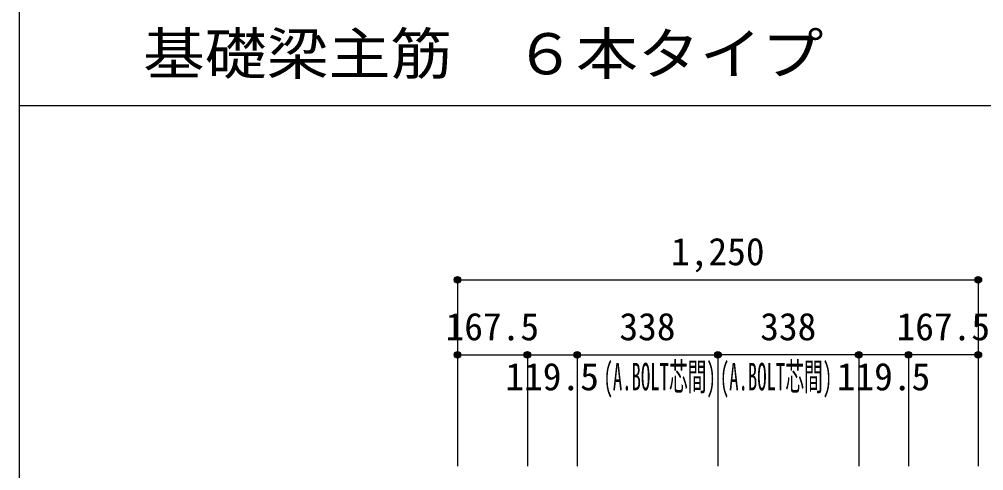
# Model space of a CAD drawing. Units: millimetres at full size, sheet at 1:30. Extents: x -5973 to 5954, y -4195 to 4201.
# Drawn here: x -5973 to -3658, y -1098 to -15 of the extents above; entities that cross this region are included whole.
import ezdxf
from ezdxf.enums import TextEntityAlignment as Align

# ---------------------------------------------------------------- set-up
doc = ezdxf.new("R2010")
doc.units = ezdxf.units.MM
doc.header["$LTSCALE"] = 30
doc.header["$PDMODE"] = 32
doc.header["$PDSIZE"] = 15
for name, color, linetype in [('0-7_文字', 4, 'Continuous'), ('0-D_寸法', 4, 'Continuous'), ('6-7_文字', 7, 'Continuous'), ('F-0_枠', 6, 'Continuous')]:
    doc.layers.add(name, color=color, linetype=linetype)
doc.styles.add('ＭＳ ゴシック', font='')
doc.styles.get('ＭＳ ゴシック').set_extended_font_data('MS Gothic')

msp = doc.modelspace()

# ---------------------------------------------------------------- linework, layer by layer
at = {"layer": '0-D_寸法'}
for p, q in [((-4920.8, -640.12), (-4920.8, -820.12)), ((-4920.8, -640.12), (-3670.8, -640.12)), ((-4920.8, -640.12), (-3670.8, -640.12)), ((-4920.8, -640.12), (-4920.8, -1087.16)), ((-3670.8, -640.12), (-3670.8, -1087.16)), ((-4920.8, -820.12), (-4753.3, -820.12)), ((-4753.3, -820.12), (-4753.3, -1087.16)), ((-4753.3, -820.12), (-4633.8, -820.12)), ((-4633.8, -820.12), (-4633.8, -1087.16)), ((-4633.8, -820.12), (-4295.8, -820.12)), ((-3957.8, -820.12), (-4295.8, -820.12)), ((-4295.8, -820.12), (-4295.8, -1087.16)), ((-3838.3, -820.12), (-3957.8, -820.12)), ((-3957.8, -820.12), (-3957.8, -1087.16)), ((-3670.8, -820.12), (-3838.3, -820.12)), ((-3838.3, -820.12), (-3838.3, -1087.16))]:
    msp.add_line(p, q, dxfattribs=at)
for centre, radius in [((-4920.8, -640.12), 8), ((-4920.8, -640.12), 7.2), ((-4920.8, -640.12), 6.4), ((-4920.8, -640.12), 5.6), ((-4920.8, -640.12), 4.8), ((-4920.8, -640.12), 4), ((-4920.8, -640.12), 3.2), ((-4920.8, -640.12), 2.4), ((-4920.8, -640.12), 1.6), ((-4920.8, -640.12), 0.8), ((-3670.8, -640.12), 8), ((-3670.8, -640.12), 7.2), ((-3670.8, -640.12), 6.4), ((-3670.8, -640.12), 5.6), ((-3670.8, -640.12), 4.8), ((-3670.8, -640.12), 4), ((-3670.8, -640.12), 3.2), ((-3670.8, -640.12), 2.4), ((-3670.8, -640.12), 1.6), ((-3670.8, -640.12), 0.8), ((-4920.8, -820.12), 8), ((-4920.8, -820.12), 7.2), ((-4920.8, -820.12), 6.4), ((-4920.8, -820.12), 5.6), ((-4920.8, -820.12), 4.8), ((-4920.8, -820.12), 4), ((-4920.8, -820.12), 3.2), ((-4920.8, -820.12), 2.4), ((-4920.8, -820.12), 1.6), ((-4920.8, -820.12), 0.8), ((-4753.3, -820.12), 8), ((-4753.3, -820.12), 7.2), ((-4753.3, -820.12), 6.4), ((-4753.3, -820.12), 5.6), ((-4753.3, -820.12), 4.8), ((-4753.3, -820.12), 4), ((-4753.3, -820.12), 3.2), ((-4753.3, -820.12), 2.4), ((-4753.3, -820.12), 1.6), ((-4753.3, -820.12), 0.8), ((-4633.8, -820.12), 8), ((-4633.8, -820.12), 7.2), ((-4633.8, -820.12), 6.4), ((-4633.8, -820.12), 5.6), ((-4633.8, -820.12), 4.8), ((-4633.8, -820.12), 4), ((-4633.8, -820.12), 3.2), ((-4633.8, -820.12), 2.4), ((-4633.8, -820.12), 1.6), ((-4633.8, -820.12), 0.8), ((-4295.8, -820.12), 8), ((-4295.8, -820.12), 7.2), ((-4295.8, -820.12), 6.4), ((-4295.8, -820.12), 5.6), ((-4295.8, -820.12), 4.8), ((-4295.8, -820.12), 4), ((-4295.8, -820.12), 3.2), ((-4295.8, -820.12), 2.4), ((-4295.8, -820.12), 1.6), ((-4295.8, -820.12), 0.8), ((-3957.8, -820.12), 8), ((-3957.8, -820.12), 7.2), ((-3957.8, -820.12), 6.4), ((-3957.8, -820.12), 5.6), ((-3957.8, -820.12), 4.8), ((-3957.8, -820.12), 4), ((-3957.8, -820.12), 3.2), ((-3957.8, -820.12), 2.4), ((-3957.8, -820.12), 1.6), ((-3957.8, -820.12), 0.8), ((-3838.3, -820.12), 8), ((-3838.3, -820.12), 7.2), ((-3838.3, -820.12), 6.4), ((-3838.3, -820.12), 5.6), ((-3838.3, -820.12), 4.8), ((-3838.3, -820.12), 4), ((-3838.3, -820.12), 3.2), ((-3838.3, -820.12), 2.4), ((-3838.3, -820.12), 1.6), ((-3838.3, -820.12), 0.8), ((-3670.8, -820.12), 8), ((-3670.8, -820.12), 7.2), ((-3670.8, -820.12), 6.4), ((-3670.8, -820.12), 5.6), ((-3670.8, -820.12), 4.8), ((-3670.8, -820.12), 4), ((-3670.8, -820.12), 3.2), ((-3670.8, -820.12), 2.4), ((-3670.8, -820.12), 1.6), ((-3670.8, -820.12), 0.8)]:
    msp.add_circle(centre, radius, dxfattribs=at)
at = {"layer": '0-D_寸法', "color": 7}
for p in [(-4920.8, -640.12), (-4920.8, -640.12), (-3670.8, -640.12), (-4920.8, -820.12), (-4753.3, -820.12), (-4633.8, -820.12), (-4295.8, -820.12), (-3957.8, -820.12), (-3838.3, -820.12), (-3670.8, -820.12)]:
    msp.add_point(p, dxfattribs=at)
at = {"layer": 'F-0_枠'}
msp.add_line((-5972.88, 4201.15), (-5972.88, -4195.24), dxfattribs=at)
at = {"layer": 'F-0_枠', "color": 2}
msp.add_line((-5972.88, -222.05), (3723.6, -222.05), dxfattribs=at)

# ---------------------------------------------------------------- texts
at = {"layer": '0-7_文字', "style": 'ＭＳ ゴシック', "width": 0.5}
for p in [(-4570.41, -925.32), (-4291.19, -925.32)]:
    msp.add_text('(A.BOLT芯間)', height=65.98, dxfattribs=at).set_placement(p, align=Align.BOTTOM_LEFT)
at = {"layer": '0-D_寸法', "style": 'ＭＳ ゴシック'}
for s, p in [('1,250', (-4408.3, -625.12)), ('167.5', (-4949.55, -805.12)), ('338', (-4532.3, -805.12)), ('338', (-4194.3, -805.12)), ('167.5', (-3867.05, -805.12)), ('119.5', (-4806.05, -925.12)), ('119.5', (-4010.55, -925.12))]:
    msp.add_text(s, height=65.98, dxfattribs=at).set_placement(p, align=Align.BOTTOM_LEFT)
at = {"layer": '6-7_文字', "color": 2, "style": 'ＭＳ ゴシック', "width": 1.1}
msp.add_text('\u3000\u3000基礎梁主筋\u3000６本タイプ', height=98.97, dxfattribs=at).set_placement((-5972.88, -177.05), align=Align.BOTTOM_LEFT)

doc.saveas('drawing.dxf')
